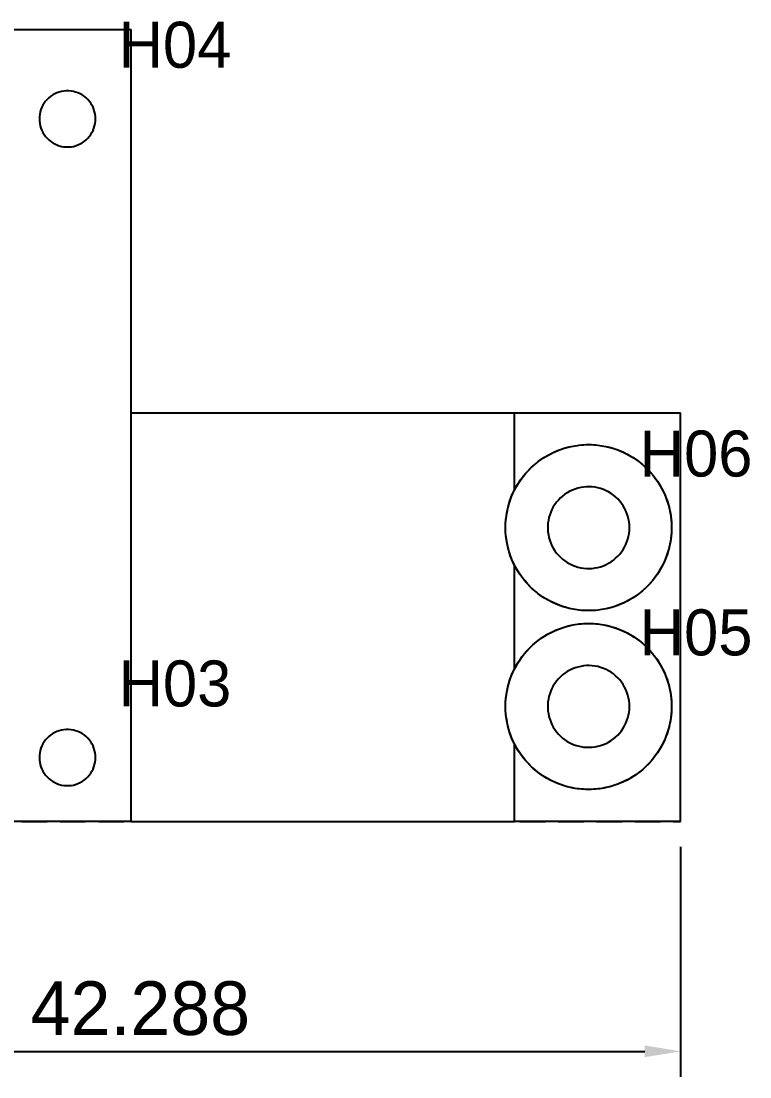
# Model space of a CAD drawing. Header units: millimetres. Extents: x -108 to 217, y -81 to 45.
# Drawn here: x 16.47 to 45, y -81 to -39.67 of the extents above; entities that cross this region are included whole.
import ezdxf

# ---------------------------------------------------------------- set-up
doc = ezdxf.new("R2010")
doc.units = ezdxf.units.MM
doc.linetypes.add('DASHED', pattern=[1.5, 1, -0.5])
for name, color, linetype in [('ANNOTATION', 7, 'Continuous'), ('DIMENSION', 3, 'Continuous'), ('HIDDEN', 8, 'DASHED'), ('VISIBLE', 7, 'Continuous')]:
    doc.layers.add(name, color=color, linetype=linetype)
doc.dimstyles.get("Standard").update_dxf_attribs({"dimtxt": 2.5, "dimasz": 2.5, "dimexe": 1.25, "dimexo": 0.625, "dimtad": 1, "dimcen": 2.5, "dimazin": 3, "dimtfac": 1, "dimtmove": 0, "dimatfit": 3})

msp = doc.modelspace()

# ---------------------------------------------------------------- linework, layer by layer
at = {"layer": 'HIDDEN'}
for points in [[(0, -40), (20.78804, -40)], [(20.78804, -55), (20.78804, -40)], [(19.38804, -43.5), (19.38408, -43.40671), (19.37222, -43.3141), (19.35255, -43.22282), (19.3252, -43.13355), (19.29039, -43.04691), (19.24835, -42.96354), (19.1994, -42.88403), (19.14388, -42.80896), (19.08219, -42.73887), (19.01478, -42.67426), (18.94214, -42.6156), (18.86478, -42.56332), (18.78326, -42.51778), (18.69818, -42.47932), (18.61014, -42.44822), (18.51979, -42.42469), (18.42776, -42.40891), (18.33472, -42.40099), (18.24135, -42.40099), (18.14832, -42.40891), (18.05629, -42.42469), (17.96593, -42.44822), (17.8779, -42.47932), (17.79282, -42.51778), (17.7113, -42.56332), (17.63394, -42.6156), (17.5613, -42.67426), (17.49389, -42.73887), (17.4322, -42.80896), (17.37668, -42.88403), (17.32772, -42.96354), (17.28569, -43.04691), (17.25087, -43.13355), (17.22353, -43.22282), (17.20386, -43.3141), (17.192, -43.40671), (17.18804, -43.5), (17.192, -43.59329), (17.20386, -43.6859), (17.22353, -43.77718), (17.25087, -43.86645), (17.28569, -43.95309), (17.32772, -44.03646), (17.37668, -44.11597), (17.4322, -44.19104), (17.49389, -44.26113), (17.5613, -44.32574), (17.63394, -44.3844), (17.7113, -44.43668), (17.79282, -44.48222), (17.8779, -44.52068), (17.96593, -44.55178), (18.05629, -44.57531), (18.14832, -44.59109), (18.24135, -44.59901), (18.33472, -44.59901), (18.42776, -44.59109), (18.51979, -44.57531), (18.61014, -44.55178), (18.69818, -44.52068), (18.78326, -44.48222), (18.86478, -44.43668), (18.94214, -44.3844), (19.01478, -44.32574), (19.08219, -44.26113), (19.14388, -44.19104), (19.1994, -44.11597), (19.24835, -44.03646), (19.29039, -43.95309), (19.3252, -43.86645), (19.35255, -43.77718), (19.37222, -43.6859), (19.38408, -43.59329), (19.38804, -43.5)], [(20.78804, -55), (42.28804, -55)], [(20.78804, -71), (20.78804, -55)], [(35.78804, -58.03286), (35.78804, -55)], [(42.28804, -71), (42.28804, -55)], [(35.43804, -59.5), (35.44202, -59.33928), (35.45394, -59.17894), (35.47377, -59.0194), (35.50147, -58.86103), (35.53697, -58.70422), (35.58018, -58.54936), (35.63099, -58.39683), (35.68929, -58.247), (35.75493, -58.10023), (35.82774, -57.95689), (35.90755, -57.81733), (35.99417, -57.68188), (36.08738, -57.55089), (36.18695, -57.42466), (36.29264, -57.30351), (36.4042, -57.18774), (36.52134, -57.07762), (36.64379, -56.97343), (36.77124, -56.87543), (36.90338, -56.78385), (37.03989, -56.69891), (37.18043, -56.62083), (37.32466, -56.5498), (37.47222, -56.48598), (37.62277, -56.42955), (37.77592, -56.38062), (37.9313, -56.33933), (38.08853, -56.30577), (38.24723, -56.28003), (38.40701, -56.26217), (38.56747, -56.25224), (38.72824, -56.25025), (38.8889, -56.25621), (39.04907, -56.27012), (39.20836, -56.29192), (39.36637, -56.32158), (39.52273, -56.35901), (39.67704, -56.40414), (39.82893, -56.45683), (39.97803, -56.51698), (40.12398, -56.58442), (40.2664, -56.659), (40.40497, -56.74054), (40.53934, -56.82882), (40.66917, -56.92364), (40.79416, -57.02477), (40.91399, -57.13195), (41.02837, -57.24493), (41.13703, -57.36343), (41.2397, -57.48716), (41.33612, -57.61581), (41.42606, -57.74907), (41.5093, -57.88662), (41.58563, -58.02811), (41.65488, -58.17321), (41.71686, -58.32156), (41.77143, -58.47278), (41.81846, -58.62653), (41.85783, -58.78241), (41.88944, -58.94004), (41.91321, -59.09905), (41.92909, -59.25904), (41.93705, -59.41961), (41.93705, -59.58039), (41.92909, -59.74096), (41.91321, -59.90095), (41.88944, -60.05996), (41.85783, -60.21759), (41.81846, -60.37347), (41.77143, -60.52722), (41.71686, -60.67844), (41.65488, -60.82679), (41.58563, -60.97189), (41.5093, -61.11338), (41.42606, -61.25093), (41.33612, -61.38419), (41.2397, -61.51284), (41.13703, -61.63657), (41.02837, -61.75507), (40.91399, -61.86805), (40.79416, -61.97523), (40.66917, -62.07636), (40.53934, -62.17118), (40.40497, -62.25946), (40.2664, -62.341), (40.12398, -62.41558), (39.97803, -62.48302), (39.82893, -62.54317), (39.67704, -62.59586), (39.52273, -62.64099), (39.36637, -62.67842), (39.20836, -62.70808), (39.04907, -62.72989), (38.8889, -62.74379), (38.72824, -62.74975), (38.56747, -62.74776), (38.40701, -62.73783), (38.24723, -62.71997), (38.08853, -62.69423), (37.9313, -62.66067), (37.77592, -62.61938), (37.62277, -62.57046), (37.47222, -62.51402), (37.32466, -62.4502), (37.18043, -62.37917), (37.03989, -62.30109), (36.90338, -62.21615), (36.77124, -62.12457), (36.64379, -62.02657), (36.52134, -61.92238), (36.4042, -61.81227), (36.29264, -61.69649), (36.18695, -61.57534), (36.08738, -61.44911), (35.99417, -61.31812), (35.90755, -61.18267), (35.82774, -61.04311), (35.75493, -60.89977), (35.68929, -60.753), (35.63099, -60.60317), (35.58018, -60.45064), (35.53697, -60.29578), (35.50147, -60.13897), (35.47377, -59.9806), (35.45394, -59.82106), (35.44202, -59.66072), (35.43804, -59.5)], [(40.28804, -59.5), (40.28405, -59.38714), (40.27212, -59.27484), (40.25229, -59.16366), (40.22467, -59.05416), (40.18939, -58.94688), (40.14663, -58.84235), (40.09661, -58.7411), (40.03957, -58.64363), (39.97579, -58.55043), (39.90561, -58.46196), (39.82935, -58.37866), (39.74741, -58.30094), (39.66019, -58.2292), (39.56813, -58.16379), (39.47168, -58.10504), (39.37133, -58.05324), (39.26757, -58.00865), (39.16093, -57.97148), (39.05193, -57.94193), (38.94112, -57.92014), (38.82905, -57.90623), (38.71628, -57.90025), (38.60336, -57.90224), (38.49087, -57.9122), (38.37936, -57.93006), (38.26938, -57.95574), (38.1615, -57.98912), (38.05623, -58.03003), (37.95412, -58.07826), (37.85566, -58.13357), (37.76134, -58.19569), (37.67165, -58.2643), (37.58701, -58.33908), (37.50787, -58.41963), (37.4346, -58.50557), (37.36757, -58.59647), (37.30713, -58.69186), (37.25356, -58.79128), (37.20714, -58.89423), (37.1681, -59.0002), (37.13663, -59.10866), (37.11289, -59.21907), (37.097, -59.33088), (37.08904, -59.44353), (37.08904, -59.55647), (37.097, -59.66912), (37.11289, -59.78093), (37.13663, -59.89134), (37.1681, -59.9998), (37.20714, -60.10577), (37.25356, -60.20872), (37.30713, -60.30814), (37.36757, -60.40353), (37.4346, -60.49443), (37.50787, -60.58037), (37.58701, -60.66092), (37.67165, -60.7357), (37.76134, -60.80431), (37.85566, -60.86643), (37.95412, -60.92174), (38.05623, -60.96997), (38.1615, -61.01088), (38.26938, -61.04426), (38.37936, -61.06994), (38.49087, -61.0878), (38.60336, -61.09776), (38.71628, -61.09975), (38.82905, -61.09377), (38.94112, -61.07986), (39.05193, -61.05807), (39.16093, -61.02852), (39.26757, -60.99135), (39.37133, -60.94676), (39.47168, -60.89496), (39.56813, -60.83621), (39.66019, -60.7708), (39.74741, -60.69906), (39.82935, -60.62134), (39.90561, -60.53804), (39.97579, -60.44957), (40.03957, -60.35637), (40.09661, -60.2589), (40.14663, -60.15765), (40.18939, -60.05312), (40.22467, -59.94584), (40.25229, -59.83634), (40.27212, -59.72516), (40.28405, -59.61286), (40.28804, -59.5)], [(35.78804, -65.03286), (35.78804, -60.96714)], [(35.43804, -66.5), (35.44202, -66.33928), (35.45394, -66.17894), (35.47377, -66.0194), (35.50147, -65.86103), (35.53697, -65.70422), (35.58018, -65.54936), (35.63099, -65.39683), (35.68929, -65.247), (35.75493, -65.10023), (35.82774, -64.95689), (35.90755, -64.81733), (35.99417, -64.68188), (36.08738, -64.55089), (36.18695, -64.42466), (36.29264, -64.30351), (36.4042, -64.18774), (36.52134, -64.07762), (36.64379, -63.97343), (36.77124, -63.87543), (36.90338, -63.78385), (37.03989, -63.69891), (37.18043, -63.62083), (37.32466, -63.5498), (37.47222, -63.48598), (37.62277, -63.42955), (37.77592, -63.38062), (37.9313, -63.33933), (38.08853, -63.30577), (38.24723, -63.28003), (38.40701, -63.26217), (38.56747, -63.25224), (38.72824, -63.25025), (38.8889, -63.25621), (39.04907, -63.27012), (39.20836, -63.29192), (39.36637, -63.32158), (39.52273, -63.35901), (39.67704, -63.40414), (39.82893, -63.45683), (39.97803, -63.51698), (40.12398, -63.58442), (40.2664, -63.659), (40.40497, -63.74054), (40.53934, -63.82882), (40.66917, -63.92364), (40.79416, -64.02477), (40.91399, -64.13195), (41.02837, -64.24493), (41.13703, -64.36343), (41.2397, -64.48716), (41.33612, -64.61581), (41.42606, -64.74907), (41.5093, -64.88662), (41.58563, -65.02811), (41.65488, -65.17321), (41.71686, -65.32156), (41.77143, -65.47278), (41.81846, -65.62653), (41.85783, -65.78241), (41.88944, -65.94004), (41.91321, -66.09905), (41.92909, -66.25904), (41.93705, -66.41961), (41.93705, -66.58039), (41.92909, -66.74096), (41.91321, -66.90095), (41.88944, -67.05996), (41.85783, -67.21759), (41.81846, -67.37347), (41.77143, -67.52722), (41.71686, -67.67844), (41.65488, -67.82679), (41.58563, -67.97189), (41.5093, -68.11338), (41.42606, -68.25093), (41.33612, -68.38419), (41.2397, -68.51284), (41.13703, -68.63657), (41.02837, -68.75507), (40.91399, -68.86805), (40.79416, -68.97523), (40.66917, -69.07636), (40.53934, -69.17118), (40.40497, -69.25946), (40.2664, -69.341), (40.12398, -69.41558), (39.97803, -69.48302), (39.82893, -69.54317), (39.67704, -69.59586), (39.52273, -69.64099), (39.36637, -69.67842), (39.20836, -69.70808), (39.04907, -69.72989), (38.8889, -69.74379), (38.72824, -69.74975), (38.56747, -69.74776), (38.40701, -69.73783), (38.24723, -69.71997), (38.08853, -69.69423), (37.9313, -69.66067), (37.77592, -69.61938), (37.62277, -69.57046), (37.47222, -69.51402), (37.32466, -69.4502), (37.18043, -69.37917), (37.03989, -69.30109), (36.90338, -69.21615), (36.77124, -69.12457), (36.64379, -69.02657), (36.52134, -68.92238), (36.4042, -68.81227), (36.29264, -68.69649), (36.18695, -68.57534), (36.08738, -68.44911), (35.99417, -68.31812), (35.90755, -68.18267), (35.82774, -68.04311), (35.75493, -67.89977), (35.68929, -67.753), (35.63099, -67.60317), (35.58018, -67.45064), (35.53697, -67.29578), (35.50147, -67.13897), (35.47377, -66.9806), (35.45394, -66.82106), (35.44202, -66.66072), (35.43804, -66.5)], [(40.28804, -66.5), (40.28405, -66.38714), (40.27212, -66.27484), (40.25229, -66.16366), (40.22467, -66.05416), (40.18939, -65.94688), (40.14663, -65.84235), (40.09661, -65.7411), (40.03957, -65.64363), (39.97579, -65.55043), (39.90561, -65.46196), (39.82935, -65.37866), (39.74741, -65.30094), (39.66019, -65.2292), (39.56813, -65.16379), (39.47168, -65.10504), (39.37133, -65.05324), (39.26757, -65.00865), (39.16093, -64.97148), (39.05193, -64.94193), (38.94112, -64.92014), (38.82905, -64.90623), (38.71628, -64.90025), (38.60336, -64.90224), (38.49087, -64.9122), (38.37936, -64.93006), (38.26938, -64.95574), (38.1615, -64.98912), (38.05623, -65.03003), (37.95412, -65.07826), (37.85566, -65.13357), (37.76134, -65.19569), (37.67165, -65.2643), (37.58701, -65.33908), (37.50787, -65.41963), (37.4346, -65.50557), (37.36757, -65.59647), (37.30713, -65.69186), (37.25356, -65.79128), (37.20714, -65.89423), (37.1681, -66.0002), (37.13663, -66.10866), (37.11289, -66.21907), (37.097, -66.33088), (37.08904, -66.44353), (37.08904, -66.55647), (37.097, -66.66912), (37.11289, -66.78093), (37.13663, -66.89134), (37.1681, -66.9998), (37.20714, -67.10577), (37.25356, -67.20872), (37.30713, -67.30814), (37.36757, -67.40353), (37.4346, -67.49443), (37.50787, -67.58037), (37.58701, -67.66092), (37.67165, -67.7357), (37.76134, -67.80431), (37.85566, -67.86643), (37.95412, -67.92174), (38.05623, -67.96997), (38.1615, -68.01088), (38.26938, -68.04426), (38.37936, -68.06994), (38.49087, -68.0878), (38.60336, -68.09776), (38.71628, -68.09975), (38.82905, -68.09377), (38.94112, -68.07986), (39.05193, -68.05807), (39.16093, -68.02852), (39.26757, -67.99135), (39.37133, -67.94676), (39.47168, -67.89496), (39.56813, -67.83621), (39.66019, -67.7708), (39.74741, -67.69906), (39.82935, -67.62134), (39.90561, -67.53804), (39.97579, -67.44957), (40.03957, -67.35637), (40.09661, -67.2589), (40.14663, -67.15765), (40.18939, -67.05312), (40.22467, -66.94584), (40.25229, -66.83634), (40.27212, -66.72516), (40.28405, -66.61286), (40.28804, -66.5)], [(19.38804, -68.5), (19.38408, -68.40671), (19.37222, -68.3141), (19.35255, -68.22282), (19.3252, -68.13355), (19.29039, -68.04691), (19.24835, -67.96354), (19.1994, -67.88403), (19.14388, -67.80896), (19.08219, -67.73887), (19.01478, -67.67426), (18.94214, -67.6156), (18.86478, -67.56332), (18.78326, -67.51778), (18.69818, -67.47932), (18.61014, -67.44822), (18.51979, -67.42469), (18.42776, -67.40891), (18.33472, -67.40099), (18.24135, -67.40099), (18.14832, -67.40891), (18.05629, -67.42469), (17.96593, -67.44822), (17.8779, -67.47932), (17.79282, -67.51778), (17.7113, -67.56332), (17.63394, -67.6156), (17.5613, -67.67426), (17.49389, -67.73887), (17.4322, -67.80896), (17.37668, -67.88403), (17.32772, -67.96354), (17.28569, -68.04691), (17.25087, -68.13355), (17.22353, -68.22282), (17.20386, -68.3141), (17.192, -68.40671), (17.18804, -68.5), (17.192, -68.59329), (17.20386, -68.6859), (17.22353, -68.77718), (17.25087, -68.86645), (17.28569, -68.95309), (17.32772, -69.03646), (17.37668, -69.11597), (17.4322, -69.19104), (17.49389, -69.26113), (17.5613, -69.32574), (17.63394, -69.3844), (17.7113, -69.43668), (17.79282, -69.48222), (17.8779, -69.52068), (17.96593, -69.55178), (18.05629, -69.57531), (18.14832, -69.59109), (18.24135, -69.59901), (18.33472, -69.59901), (18.42776, -69.59109), (18.51979, -69.57531), (18.61014, -69.55178), (18.69818, -69.52068), (18.78326, -69.48222), (18.86478, -69.43668), (18.94214, -69.3844), (19.01478, -69.32574), (19.08219, -69.26113), (19.14388, -69.19104), (19.1994, -69.11597), (19.24835, -69.03646), (19.29039, -68.95309), (19.3252, -68.86645), (19.35255, -68.77718), (19.37222, -68.6859), (19.38408, -68.59329), (19.38804, -68.5)], [(35.78804, -71), (35.78804, -67.96714)], [(0, -71), (42.28804, -71)]]:
    msp.add_lwpolyline(points, dxfattribs=at)
at = {"layer": 'VISIBLE'}
for points in [[(0, -40), (20.78804, -40)], [(20.78804, -71), (20.78804, -40)], [(19.38804, -43.5), (19.38408, -43.40671), (19.37222, -43.3141), (19.35255, -43.22282), (19.3252, -43.13355), (19.29039, -43.04691), (19.24835, -42.96354), (19.1994, -42.88403), (19.14388, -42.80896), (19.08219, -42.73887), (19.01478, -42.67426), (18.94214, -42.6156), (18.86478, -42.56332), (18.78326, -42.51778), (18.69818, -42.47932), (18.61014, -42.44822), (18.51979, -42.42469), (18.42776, -42.40891), (18.33472, -42.40099), (18.24135, -42.40099), (18.14832, -42.40891), (18.05629, -42.42469), (17.96593, -42.44822), (17.8779, -42.47932), (17.79282, -42.51778), (17.7113, -42.56332), (17.63394, -42.6156), (17.5613, -42.67426), (17.49389, -42.73887), (17.4322, -42.80896), (17.37668, -42.88403), (17.32772, -42.96354), (17.28569, -43.04691), (17.25087, -43.13355), (17.22353, -43.22282), (17.20386, -43.3141), (17.192, -43.40671), (17.18804, -43.5), (17.192, -43.59329), (17.20386, -43.6859), (17.22353, -43.77718), (17.25087, -43.86645), (17.28569, -43.95309), (17.32772, -44.03646), (17.37668, -44.11597), (17.4322, -44.19104), (17.49389, -44.26113), (17.5613, -44.32574), (17.63394, -44.3844), (17.7113, -44.43668), (17.79282, -44.48222), (17.8779, -44.52068), (17.96593, -44.55178), (18.05629, -44.57531), (18.14832, -44.59109), (18.24135, -44.59901), (18.33472, -44.59901), (18.42776, -44.59109), (18.51979, -44.57531), (18.61014, -44.55178), (18.69818, -44.52068), (18.78326, -44.48222), (18.86478, -44.43668), (18.94214, -44.3844), (19.01478, -44.32574), (19.08219, -44.26113), (19.14388, -44.19104), (19.1994, -44.11597), (19.24835, -44.03646), (19.29039, -43.95309), (19.3252, -43.86645), (19.35255, -43.77718), (19.37222, -43.6859), (19.38408, -43.59329), (19.38804, -43.5)], [(20.78804, -55), (35.78804, -55)], [(35.78804, -55), (42.28804, -55)], [(35.78804, -58.03286), (35.78804, -55)], [(42.28804, -71), (42.28804, -55)], [(35.78804, -58.03286), (35.86419, -57.89115), (35.94726, -57.75339), (36.03705, -57.6199), (36.13333, -57.49103), (36.23587, -57.36707), (36.34442, -57.24834), (36.45872, -57.13513), (36.57847, -57.02771), (36.70339, -56.92635), (36.83318, -56.83129), (36.96751, -56.74278), (37.10606, -56.66102), (37.24848, -56.58621), (37.39443, -56.51855), (37.54355, -56.45818), (37.69547, -56.40528), (37.84983, -56.35995), (38.00624, -56.32232), (38.16432, -56.29248), (38.32368, -56.27049), (38.48393, -56.25642), (38.64469, -56.25029), (38.80555, -56.25213), (38.96613, -56.26192), (39.12602, -56.27965), (39.28484, -56.30527), (39.44219, -56.33871), (39.5977, -56.3799), (39.75098, -56.42874), (39.90166, -56.4851), (40.04936, -56.54885), (40.19373, -56.61983), (40.33441, -56.69786), (40.47105, -56.78277), (40.60333, -56.87432), (40.73091, -56.97232), (40.85349, -57.0765), (40.97076, -57.18663), (41.08244, -57.30242), (41.18825, -57.4236), (41.28793, -57.54986), (41.38125, -57.6809), (41.46797, -57.8164), (41.54787, -57.95603), (41.62077, -58.09943), (41.68648, -58.24627), (41.74485, -58.39618), (41.79573, -58.5488), (41.83899, -58.70375), (41.87453, -58.86064), (41.90226, -59.01911), (41.92212, -59.17875), (41.93406, -59.33918), (41.93804, -59.5), (41.93406, -59.66082), (41.92212, -59.82125), (41.90226, -59.98089), (41.87453, -60.13936), (41.83899, -60.29625), (41.79573, -60.4512), (41.74485, -60.60382), (41.68648, -60.75373), (41.62077, -60.90057), (41.54787, -61.04397), (41.46797, -61.1836), (41.38125, -61.3191), (41.28793, -61.45014), (41.18825, -61.5764), (41.08244, -61.69758), (40.97076, -61.81337), (40.85349, -61.9235), (40.73091, -62.02768), (40.60333, -62.12568), (40.47105, -62.21724), (40.33441, -62.30214), (40.19373, -62.38017), (40.04936, -62.45115), (39.90166, -62.5149), (39.75098, -62.57126), (39.5977, -62.6201), (39.44219, -62.66129), (39.28484, -62.69474), (39.12602, -62.72035), (38.96613, -62.73808), (38.80555, -62.74787), (38.64469, -62.74971), (38.48393, -62.74358), (38.32368, -62.72951), (38.16432, -62.70752), (38.00624, -62.67768), (37.84983, -62.64005), (37.69547, -62.59472), (37.54355, -62.54182), (37.39443, -62.48146), (37.24848, -62.41379), (37.10606, -62.33898), (36.96751, -62.25722), (36.83318, -62.16871), (36.70339, -62.07365), (36.57847, -61.97229), (36.45872, -61.86487), (36.34442, -61.75166), (36.23587, -61.63293), (36.13333, -61.50897), (36.03705, -61.3801), (35.94726, -61.24661), (35.86419, -61.10885), (35.78804, -60.96714)], [(35.43804, -59.5), (35.4416, -59.34784), (35.45229, -59.19601), (35.47007, -59.04485), (35.49491, -58.89468), (35.52675, -58.74584), (35.56553, -58.59866), (35.61115, -58.45346), (35.66352, -58.31055), (35.72253, -58.17025), (35.78804, -58.03286)], [(40.28804, -59.5), (40.28405, -59.38714), (40.27212, -59.27484), (40.25229, -59.16366), (40.22467, -59.05416), (40.18939, -58.94688), (40.14663, -58.84235), (40.09661, -58.7411), (40.03957, -58.64363), (39.97579, -58.55043), (39.90561, -58.46196), (39.82935, -58.37866), (39.74741, -58.30094), (39.66019, -58.2292), (39.56813, -58.16379), (39.47168, -58.10504), (39.37133, -58.05324), (39.26757, -58.00865), (39.16093, -57.97148), (39.05193, -57.94193), (38.94112, -57.92014), (38.82905, -57.90623), (38.71628, -57.90025), (38.60336, -57.90224), (38.49087, -57.9122), (38.37936, -57.93006), (38.26938, -57.95574), (38.1615, -57.98912), (38.05623, -58.03003), (37.95412, -58.07826), (37.85566, -58.13357), (37.76134, -58.19569), (37.67165, -58.2643), (37.58701, -58.33908), (37.50787, -58.41963), (37.4346, -58.50557), (37.36757, -58.59647), (37.30713, -58.69186), (37.25356, -58.79128), (37.20714, -58.89423), (37.1681, -59.0002), (37.13663, -59.10866), (37.11289, -59.21907), (37.097, -59.33088), (37.08904, -59.44353), (37.08904, -59.55647), (37.097, -59.66912), (37.11289, -59.78093), (37.13663, -59.89134), (37.1681, -59.9998), (37.20714, -60.10577), (37.25356, -60.20872), (37.30713, -60.30814), (37.36757, -60.40353), (37.4346, -60.49443), (37.50787, -60.58037), (37.58701, -60.66092), (37.67165, -60.7357), (37.76134, -60.80431), (37.85566, -60.86643), (37.95412, -60.92174), (38.05623, -60.96997), (38.1615, -61.01088), (38.26938, -61.04426), (38.37936, -61.06994), (38.49087, -61.0878), (38.60336, -61.09776), (38.71628, -61.09975), (38.82905, -61.09377), (38.94112, -61.07986), (39.05193, -61.05807), (39.16093, -61.02852), (39.26757, -60.99135), (39.37133, -60.94676), (39.47168, -60.89496), (39.56813, -60.83621), (39.66019, -60.7708), (39.74741, -60.69906), (39.82935, -60.62134), (39.90561, -60.53804), (39.97579, -60.44957), (40.03957, -60.35637), (40.09661, -60.2589), (40.14663, -60.15765), (40.18939, -60.05312), (40.22467, -59.94584), (40.25229, -59.83634), (40.27212, -59.72516), (40.28405, -59.61286), (40.28804, -59.5)], [(35.78804, -60.96714), (35.72253, -60.82976), (35.66352, -60.68945), (35.61115, -60.54654), (35.56553, -60.40134), (35.52675, -60.25416), (35.49491, -60.10532), (35.47007, -59.95515), (35.45229, -59.80399), (35.4416, -59.65216), (35.43804, -59.5)], [(35.78804, -65.03286), (35.78804, -60.96714)], [(35.78804, -65.03286), (35.86419, -64.89115), (35.94726, -64.75339), (36.03705, -64.6199), (36.13333, -64.49103), (36.23587, -64.36707), (36.34442, -64.24834), (36.45872, -64.13513), (36.57847, -64.02771), (36.70339, -63.92635), (36.83318, -63.83129), (36.96751, -63.74278), (37.10606, -63.66102), (37.24848, -63.58621), (37.39443, -63.51855), (37.54355, -63.45818), (37.69547, -63.40528), (37.84983, -63.35995), (38.00624, -63.32232), (38.16432, -63.29248), (38.32368, -63.27049), (38.48393, -63.25642), (38.64469, -63.25029), (38.80555, -63.25213), (38.96613, -63.26192), (39.12602, -63.27965), (39.28484, -63.30527), (39.44219, -63.33871), (39.5977, -63.3799), (39.75098, -63.42874), (39.90166, -63.4851), (40.04936, -63.54885), (40.19373, -63.61983), (40.33441, -63.69786), (40.47105, -63.78277), (40.60333, -63.87432), (40.73091, -63.97232), (40.85349, -64.0765), (40.97076, -64.18663), (41.08244, -64.30242), (41.18825, -64.4236), (41.28793, -64.54986), (41.38125, -64.6809), (41.46797, -64.8164), (41.54787, -64.95603), (41.62077, -65.09943), (41.68648, -65.24627), (41.74485, -65.39618), (41.79573, -65.5488), (41.83899, -65.70375), (41.87453, -65.86064), (41.90226, -66.01911), (41.92212, -66.17875), (41.93406, -66.33918), (41.93804, -66.5), (41.93406, -66.66082), (41.92212, -66.82125), (41.90226, -66.98089), (41.87453, -67.13936), (41.83899, -67.29625), (41.79573, -67.4512), (41.74485, -67.60382), (41.68648, -67.75373), (41.62077, -67.90057), (41.54787, -68.04397), (41.46797, -68.1836), (41.38125, -68.3191), (41.28793, -68.45014), (41.18825, -68.5764), (41.08244, -68.69758), (40.97076, -68.81337), (40.85349, -68.9235), (40.73091, -69.02768), (40.60333, -69.12568), (40.47105, -69.21724), (40.33441, -69.30214), (40.19373, -69.38017), (40.04936, -69.45115), (39.90166, -69.5149), (39.75098, -69.57126), (39.5977, -69.6201), (39.44219, -69.66129), (39.28484, -69.69474), (39.12602, -69.72035), (38.96613, -69.73808), (38.80555, -69.74787), (38.64469, -69.74971), (38.48393, -69.74358), (38.32368, -69.72951), (38.16432, -69.70752), (38.00624, -69.67768), (37.84983, -69.64005), (37.69547, -69.59472), (37.54355, -69.54182), (37.39443, -69.48146), (37.24848, -69.41379), (37.10606, -69.33898), (36.96751, -69.25722), (36.83318, -69.16871), (36.70339, -69.07365), (36.57847, -68.97229), (36.45872, -68.86487), (36.34442, -68.75166), (36.23587, -68.63293), (36.13333, -68.50897), (36.03705, -68.3801), (35.94726, -68.24661), (35.86419, -68.10885), (35.78804, -67.96714)], [(35.43804, -66.5), (35.4416, -66.34784), (35.45229, -66.19601), (35.47007, -66.04485), (35.49491, -65.89468), (35.52675, -65.74584), (35.56553, -65.59866), (35.61115, -65.45346), (35.66352, -65.31055), (35.72253, -65.17025), (35.78804, -65.03286)], [(40.28804, -66.5), (40.28405, -66.38714), (40.27212, -66.27484), (40.25229, -66.16366), (40.22467, -66.05416), (40.18939, -65.94688), (40.14663, -65.84235), (40.09661, -65.7411), (40.03957, -65.64363), (39.97579, -65.55043), (39.90561, -65.46196), (39.82935, -65.37866), (39.74741, -65.30094), (39.66019, -65.2292), (39.56813, -65.16379), (39.47168, -65.10504), (39.37133, -65.05324), (39.26757, -65.00865), (39.16093, -64.97148), (39.05193, -64.94193), (38.94112, -64.92014), (38.82905, -64.90623), (38.71628, -64.90025), (38.60336, -64.90224), (38.49087, -64.9122), (38.37936, -64.93006), (38.26938, -64.95574), (38.1615, -64.98912), (38.05623, -65.03003), (37.95412, -65.07826), (37.85566, -65.13357), (37.76134, -65.19569), (37.67165, -65.2643), (37.58701, -65.33908), (37.50787, -65.41963), (37.4346, -65.50557), (37.36757, -65.59647), (37.30713, -65.69186), (37.25356, -65.79128), (37.20714, -65.89423), (37.1681, -66.0002), (37.13663, -66.10866), (37.11289, -66.21907), (37.097, -66.33088), (37.08904, -66.44353), (37.08904, -66.55647), (37.097, -66.66912), (37.11289, -66.78093), (37.13663, -66.89134), (37.1681, -66.9998), (37.20714, -67.10577), (37.25356, -67.20872), (37.30713, -67.30814), (37.36757, -67.40353), (37.4346, -67.49443), (37.50787, -67.58037), (37.58701, -67.66092), (37.67165, -67.7357), (37.76134, -67.80431), (37.85566, -67.86643), (37.95412, -67.92174), (38.05623, -67.96997), (38.1615, -68.01088), (38.26938, -68.04426), (38.37936, -68.06994), (38.49087, -68.0878), (38.60336, -68.09776), (38.71628, -68.09975), (38.82905, -68.09377), (38.94112, -68.07986), (39.05193, -68.05807), (39.16093, -68.02852), (39.26757, -67.99135), (39.37133, -67.94676), (39.47168, -67.89496), (39.56813, -67.83621), (39.66019, -67.7708), (39.74741, -67.69906), (39.82935, -67.62134), (39.90561, -67.53804), (39.97579, -67.44957), (40.03957, -67.35637), (40.09661, -67.2589), (40.14663, -67.15765), (40.18939, -67.05312), (40.22467, -66.94584), (40.25229, -66.83634), (40.27212, -66.72516), (40.28405, -66.61286), (40.28804, -66.5)], [(35.78804, -67.96714), (35.72253, -67.82976), (35.66352, -67.68945), (35.61115, -67.54654), (35.56553, -67.40134), (35.52675, -67.25416), (35.49491, -67.10532), (35.47007, -66.95515), (35.45229, -66.80399), (35.4416, -66.65216), (35.43804, -66.5)], [(19.38804, -68.5), (19.38408, -68.40671), (19.37222, -68.3141), (19.35255, -68.22282), (19.3252, -68.13355), (19.29039, -68.04691), (19.24835, -67.96354), (19.1994, -67.88403), (19.14388, -67.80896), (19.08219, -67.73887), (19.01478, -67.67426), (18.94214, -67.6156), (18.86478, -67.56332), (18.78326, -67.51778), (18.69818, -67.47932), (18.61014, -67.44822), (18.51979, -67.42469), (18.42776, -67.40891), (18.33472, -67.40099), (18.24135, -67.40099), (18.14832, -67.40891), (18.05629, -67.42469), (17.96593, -67.44822), (17.8779, -67.47932), (17.79282, -67.51778), (17.7113, -67.56332), (17.63394, -67.6156), (17.5613, -67.67426), (17.49389, -67.73887), (17.4322, -67.80896), (17.37668, -67.88403), (17.32772, -67.96354), (17.28569, -68.04691), (17.25087, -68.13355), (17.22353, -68.22282), (17.20386, -68.3141), (17.192, -68.40671), (17.18804, -68.5), (17.192, -68.59329), (17.20386, -68.6859), (17.22353, -68.77718), (17.25087, -68.86645), (17.28569, -68.95309), (17.32772, -69.03646), (17.37668, -69.11597), (17.4322, -69.19104), (17.49389, -69.26113), (17.5613, -69.32574), (17.63394, -69.3844), (17.7113, -69.43668), (17.79282, -69.48222), (17.8779, -69.52068), (17.96593, -69.55178), (18.05629, -69.57531), (18.14832, -69.59109), (18.24135, -69.59901), (18.33472, -69.59901), (18.42776, -69.59109), (18.51979, -69.57531), (18.61014, -69.55178), (18.69818, -69.52068), (18.78326, -69.48222), (18.86478, -69.43668), (18.94214, -69.3844), (19.01478, -69.32574), (19.08219, -69.26113), (19.14388, -69.19104), (19.1994, -69.11597), (19.24835, -69.03646), (19.29039, -68.95309), (19.3252, -68.86645), (19.35255, -68.77718), (19.37222, -68.6859), (19.38408, -68.59329), (19.38804, -68.5)], [(35.78804, -71), (35.78804, -67.96714)], [(20.78804, -71), (0, -71)], [(20.78804, -71), (35.78804, -71)], [(42.28804, -71), (35.78804, -71)]]:
    msp.add_lwpolyline(points, dxfattribs=at)

# ---------------------------------------------------------------- texts
at = {"layer": 'ANNOTATION'}
for s, p in [('H04', (20.28804, -41.5)), ('H06', (40.68804, -57.5)), ('H05', (40.68804, -64.5)), ('H03', (20.28804, -66.5))]:
    msp.add_text(s, height=1.8, dxfattribs=at).set_placement(p)

# ---------------------------------------------------------------- dimensions: what is measured, and where the dimension line sits
at = {"layer": 'DIMENSION'}
msp.add_linear_dim(base=(0, -80), p1=(0, -71), p2=(42.28804, -71), dimstyle='Standard', override={"dimtxt": 2.1, "dimasz": 1.4, "dimexe": 1, "dimexo": 1, "dimtad": 1, "dimdec": 4, "dimdsep": 46, "dimclrd": 3, "dimclre": 3, "dimclrt": 7}, dxfattribs=at).render()

doc.saveas('drawing.dxf')
